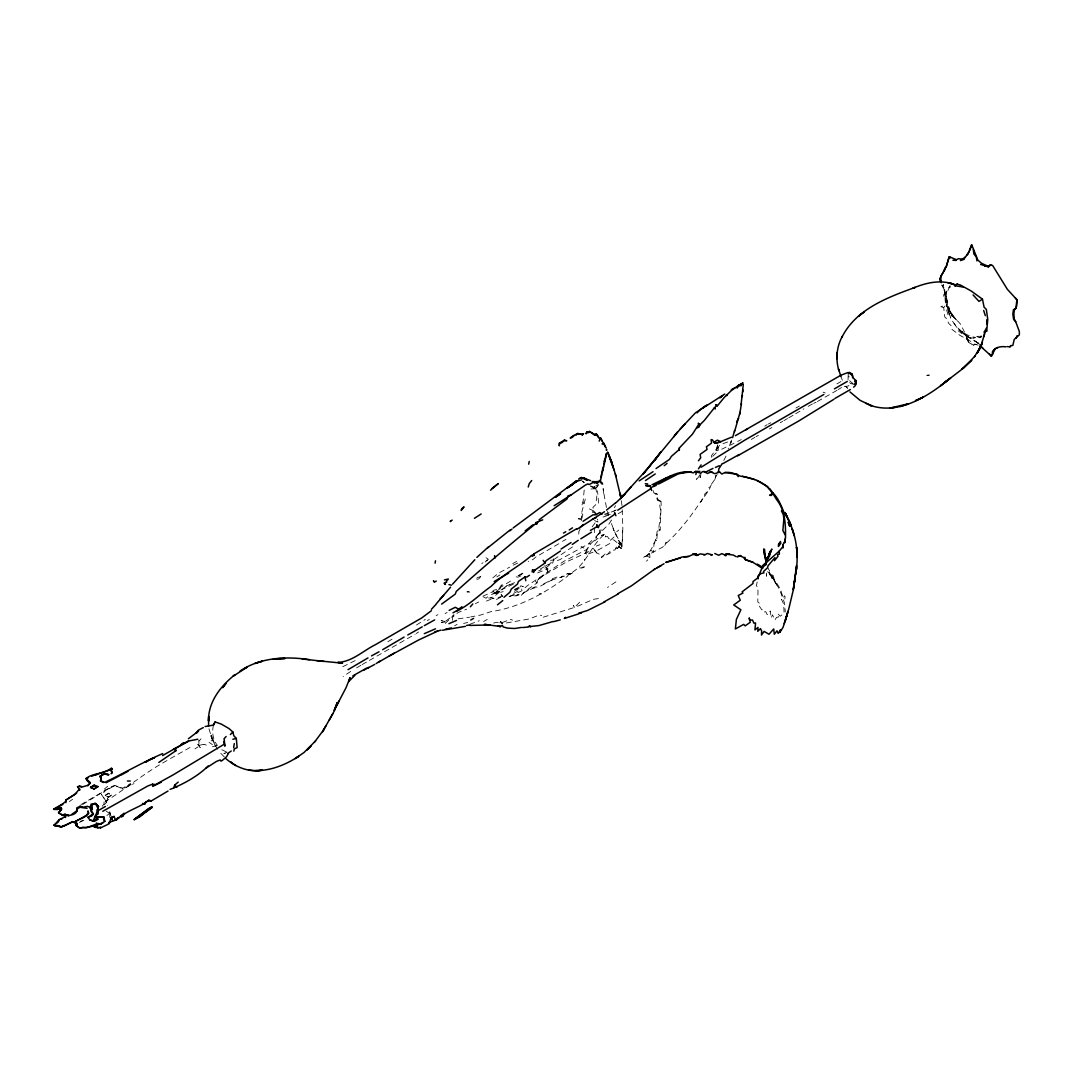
<?xml version="1.0" encoding="UTF-8"?>
<svg xmlns="http://www.w3.org/2000/svg" width="1073" height="1073" viewBox="0 0 1073 1073"><rect width="100%" height="100%" fill="white"/><g stroke="black" fill="none" stroke-linecap="round" stroke-linejoin="round"><path stroke-width="0.75" stroke-dasharray="5 3.75" d="M197.378 744.421L198.398 744.528L200.222 747.707L199.001 746.07L198.8 740.062M622.219 509.729L622.836 528.439L622.018 546.331L621.2 544.682L619.979 545.151L614.064 540.095L608.767 538.673L607.546 536.554L605.507 536.795L604.488 534.555L601.43 535.387L604.488 534.555M622.635 535.387L622.635 530.907M712.74 456.374L718.239 450.754L718.239 447.226L720.077 444.759L729.05 441.459M766.565 573.049L766.565 576.107L766.565 571.869M452.471 620.368L452.605 617.297L458.117 612.482L466.675 609.182M594.294 532.677L594.496 528.56M521.317 595.287L525.998 590.7L537.01 582.934L537.828 579.876L547.606 572.11L547.82 568.69L544.145 565.632M585.322 499.012L581.043 514.906L581.861 517.964L581.043 521.733M653.417 490.777L653.819 492.896L655.455 493.365L657.293 499.844L658.916 499.844L660.753 511.727L658.715 528.909L657.078 531.497C656.475 540.51 652.156 549.068 646.483 555.975L649.956 557.504L646.483 561.166M553.52 558.805L552.917 562.695L546.385 567.402L538.646 570.93M199.001 745.359L204.098 744.3L204.299 742.06M650.976 550.328L653.618 552.099L654.034 542.911L656.676 540.685L657.494 531.739L660.15 529.968L661.169 504.659L660.955 501.48L658.916 499.844M717.435 445.818L716.201 451.693L717.529 444.812M655.455 493.365L657.494 494.304L654.034 493.017L654.235 491.246M714.98 479.242L715.999 475.352L714.98 479.242L708.864 487.719M848.166 375.201L848.032 379.976M730.887 442.988L731.089 441.459L728.232 448.755M620.999 548.571L622.434 539.732L621.2 548.451L618.96 546.68L621.2 548.451L620.395 547.981M590.619 486.297L594.093 488.067L594.496 485.948L598.573 484.54M664.831 545.392L666.253 542.214L664.831 545.392L662.39 547.27L641.587 558.336M213.473 725.227C211.743 732.054 212.87 739.793 217.35 745.359M757.176 581.995L756.371 585.992L757.39 586.582L757.994 590.941L757.793 601.886L759.429 603.294L758.41 604.823L761.87 609.893L763.091 609.41L764.311 611.999L765.746 611.65L767.168 614.601L768.805 613.89L770.226 610.953L771.246 617.887L772.466 614.829L774.921 620.006L776.544 617.418L778.582 616.948L777.777 613.649L780.219 616.237L784.095 613.072L783.679 603.884L781.439 599.297L784.698 599.767L785.114 596.709L784.296 595.77L783.277 598.238L780.42 589.05L774.102 579.044L772.882 573.398L771.863 576.349L766.565 571.641M582.062 504.9L582.679 501.963M596.132 538.445L596.749 535.977L595.716 537.023L596.132 538.445L590.418 544.091L586.757 549.98L587.159 554.446L595.73 551.16L596.749 552.917L599.19 554.097M700.91 474.414L700.106 477.713L700.709 474.534L696.431 479.363L699.891 474.762M711.319 484.661L709.065 489.945L700.709 501.842L703.365 497.724C692.367 514.316 680.067 531.095 665.032 544.333M730.887 442.519L731.491 440.051M106.455 802.564L107.676 797.856L105.436 801.504L106.455 802.564L102.311 806.44M496.437 593.409L496.236 590.941L498.69 591.639L502.768 596.588L498.69 591.639L496.437 593.409L492.574 593.758L493.178 591.531L496.437 593.409L503.17 591.639M603.67 535.025C590.096 546.452 585.791 566.571 568.207 574.578L567.791 575.986C545.178 593.262 519.198 607.546 490.938 611.65L480.543 615.07L470.685 616.908M109.513 816.566L110.331 813.039L109.231 810.678M581.861 517.964L582.88 514.785L581.861 513.498M603.67 555.506L601.229 557.397L611.825 552.219L613.26 550.208L615.084 549.859L616.318 547.042L617.74 547.86M723.752 460.532L726.394 455.462L724.355 456.642M499.911 622.957L500.514 621.428L502.352 623.654L497.054 622.246L493.593 623.064M543.327 617.19L574.524 607.412L580.426 601.417M711.721 457.353L711.319 455.931L717.22 447.817M594.093 488.067L596.749 487.249L598.573 483.534M615.902 548.209L617.538 548.451L618.96 545.983L620.395 547.74L618.356 546.801M950.034 286.022L946.158 294.217L946.775 291.038L945.957 298.804L946.158 303.163L950.651 317.756L946.373 304.45L943.315 284.56L949.632 310.338L952.274 316.575L948.814 307.75M580.024 529.378L578.803 531.739L578.803 535.735M617.538 548.451L618.96 545.983M614.279 507.73L615.634 505.678M718.239 450.754L716.214 450.056L720.077 444.759M715.181 477.472L717.22 474.414M949.967 285.82L948.612 287.859L950.651 286.92M445.268 623.426L454.04 614.829L446.288 620.717L441.392 622.595L448.326 621.428M514.651 582.652L506.228 586.113L509.903 584.463C501.963 586.958 498.784 595.461 490.535 597.768M716.214 450.056L718.239 447.226M970.837 341.415L959.825 335.299L951.872 329.29L951.255 325.884L948.411 323.053L947.392 319.405L944.736 316.937L943.717 307.629L945.554 305.161L944.937 297.047M592.189 526.83L597.768 519.144M598.573 533.965L599.794 532.557L595.716 537.023L608.767 524.321L613.045 517.843M102.243 806.252L104.001 803.972L104.215 798.446L101.358 794.436L105.838 800.793L107.676 805.622M969.201 337.646L973.68 338.116L976.336 336.359L979.595 337.767L981.433 335.406M607.948 553.976L609.987 551.388M199.202 741L201.04 738.774M596.749 487.249L598.372 485.358L594.496 485.948M602.047 556.927L605.105 553.976M103.598 792.679L105.02 791.15M492.775 577.878L498.677 573.049L509.688 567.161M509.755 596.239L521.102 591.169L527.634 585.523L563.915 561.273L586.341 549.738L588.795 546.922L588.795 543.622L592.256 539.974M166.999 760.542C145.15 772.466 126.413 788.427 105.436 801.504M965.324 334.709L967.162 336.466L962.266 331.289L968.999 342.944L973.68 345.184L974.7 344.125L978.777 345.063M499.911 587.172L502.352 584.812L498.891 586.113M552.702 579.527L540.47 586.113C550.462 578.481 562.788 578.025 573.505 572.459L570.447 573.988L567.791 573.398L560.254 577.515L563.312 576.697M485.224 561.984L487.679 559.865L481.764 563.513M487.679 596.816L486.042 598.238L482.381 596.347M518.044 575.758L524.161 572.217L521.317 574.578L515.603 576.697L518.044 577.167L521.719 575.517M107.676 786.321L104.618 788.789L107.059 792.558M82.594 804.562L111.954 786.429L114.811 785.49L122.765 788.199L130.705 783.37M497.456 590.7L500.514 588.232M616.72 531.739L618.759 530.089M707.442 491.595L704.585 494.184L704.988 496.544M973.68 345.184L974.7 344.125L978.992 345.412M597.969 538.324L594.697 540.913L594.496 537.506M190.028 747.479L168.153 759.791M106.857 815.507L109.714 813.388L108.695 810.678M614.064 537.037L609.987 540.564L610.403 543.153L596.534 550.918M69.343 801.611L72.615 799.264M350.683 671.443L343.132 676.5M615.902 581.874L607.546 587.414M572.486 546.922L553.52 559.744L548.84 565.042L550.664 563.043L544.829 566.423M836.967 390.371L817.25 401.597M496.437 599.525L503.063 595.944M836.9 383.906L840.964 381.545M80.971 804.562L111.954 786.429M496.853 576.939L499.911 574.927M194.924 748.887L197.982 746.888M105.234 795.267L108.494 793.148L111.753 795.026L108.695 797.266L105.234 795.267L108.695 797.266M387.782 641.788L394.515 637.657M416.525 624.955L425.297 619.416M646.483 555.975L649.742 553.856L645.061 556.565M108.896 788.91L114.811 785.49L122.765 788.91L133.977 783.612M360.877 665.327L355.096 668.734M416.257 633.499L418.564 632.01M795.643 413.762L803.932 408.813M812.435 403.917L805.085 408.156M764.727 426.196L767.168 424.626M510.507 581.056L498.891 588.46L502.553 588.46M105.234 795.495L108.494 793.618L111.954 795.375M108.494 796.904L111.753 795.026M513.162 565.163L519.48 562.292M613.863 511.258L616.17 509.916M562.493 541.382L565.954 539.384M558.818 543.743L535.373 557.276A13.788 7.954 0 0 1 528.238 561.394M427.336 620.596L429.374 619.416M795.911 408.035L799.385 406.037M445.067 613.649L447.106 612.482M618.142 513.726L622.018 511.486M751.274 439.461L754.936 437.341M756.089 436.671L758.41 435.343M769.408 428.985L771.863 427.564M780.219 422.749L782.66 421.327M783.894 420.629L787.555 418.51M788.709 417.84L794.489 414.5M838.12 389.553L841.581 387.554M362.097 664.616L368.213 661.089M369.367 660.418L415.103 634.25M540.269 569.052L543.743 567.04M584.919 545.862L559.637 559.744L555.559 561.166L553.319 559.865M454.644 625.774L457.098 624.365M514.383 591.29L518.058 589.171M513.565 593.409L521.921 589.05M540.269 577.985L537.828 579.876M516.006 595.998L518.46 594.59L513.565 595.998C522.31 595.555 529.297 587.977 538.029 587.293L535.172 586.824L526.816 590.7M483.601 621.535L487.263 619.416M733.945 443.337L721.713 449.225M512.746 563.513L516.623 561.514M514.651 589.332L520.7 586.234M514.651 589.801L523.356 586.582L520.7 585.764L520.7 586.931M768.389 423.996L770.843 422.749M737.607 441.459L741.282 439.581M513.363 584.114L490.535 594.938L499.71 591.29L492.574 593.758M80.488 821.395L82.809 820.215M79.335 822.455L85.384 819.665M475.446 603.643L478.706 601.993M486.458 601.054L492.976 598.466M469.934 624.245L479.323 620.717M482.85 596.239L493.178 591.531M355.163 660.619L341.509 667.326M813.656 403.368L816.097 402.268M436.094 615.54L437.932 614.708M979.595 337.767L981.902 336.748M590.526 485.774L593.275 487.129L597.098 485.452M227.141 752.186L223.881 753.595L227.543 752.414L221.226 749.477M611.221 512.076L615.298 510.426M537.627 572.928L547.82 568.69M598.372 598.586L593.476 599.297L578.186 606.004L574.927 606.473L573.304 605.534L574.524 607.412M498.073 597.648L501.949 596.119M596.333 546.09L600.008 544.682M552.3 578.816L557.195 576.939M112.37 786.67L114.811 785.731M588.795 551.629L566.571 561.863L541.905 576.577L535.373 581.056L537.01 582.934M973.68 338.116L975.719 337.418C964.305 335.782 955.936 327.48 950.45 317.876M509.085 596.709L513.162 595.3L516.006 595.77M212.454 746.768L216.947 745.587L214.506 743.71L213.272 740.182L208.377 741.832L212.454 744.649M604.354 514.235L612.482 511.673M469.531 592.229L466.889 591.88L470.953 591.169M603.066 517.025L610.805 514.436L603.066 515.134M127.446 785.731L131.322 784.671M493.58 598.117L488.497 597.996L493.996 598.586M492.976 590.472L496.638 589.52M458.117 618.826L469.531 617.19M502.151 622.595L510.507 619.416L512.545 620.127M463.616 623.426L467.694 622.474M506.429 622.957L529.257 618.947L539.451 614.95L541.704 615.54M550.462 560.334L553.118 559.985M844.236 386.495L848.314 386.025L850.755 383.665L852.794 383.437L849.333 380.486L848.917 376.019M595.931 488.658L590.834 489.006L595.931 488.658L596.95 495.364L595.716 504.779L592.873 507.368L593.677 509.876M981.634 336.278L976.336 336.359M967.98 340.946L969.603 343.065L973.68 344.943M602.047 530.089L599.592 530.089L600.411 532.208M539.048 593.758L541.704 593.879M854.215 384.255L850.755 383.665L848.984 382.015M444.866 621.535L441.191 620.596L445.268 621.777M588.795 543.622L590.418 544.091M567.791 573.398L570.447 573.988M943.717 307.629L940.86 306.69L945.554 305.161L947.177 307.052M823.031 392.141L825.271 392.973M204.098 744.3L206.338 745.118M657.293 499.844L660.955 501.48M589.399 508.897L594.093 511.137M950.651 313.289L947.995 307.991L946.158 294.927L941.879 284.922L944.736 291.749L947.995 307.991L950.235 313.048L960.643 324.234L968.798 340.946M655.657 540.095L656.676 540.685M594.496 520.553L597.969 522.082L596.95 517.722M648.32 553.507L649.742 554.339L649.956 557.504M592.873 548.088L595.73 551.16M581.043 546.452L583.9 548.088M586.757 549.98L585.322 552.917L587.159 554.446M547.606 572.11L546.385 567.402M977.972 342.944C968.087 337.391 957.72 331.235 952.489 320.693M966.961 335.889L979.595 343.883M486.042 557.745L488.497 559.395M110.331 813.978L104.202 809.739M974.499 340.704L978.174 343.293M976.336 342.005L980.011 344.594M963.688 333.529L964.922 334.468L961.649 331.879L968.584 337.056M658.715 528.909L660.15 529.968M958.189 330.819L961.864 333.649M958.605 329.411L961.663 332.12L960.228 330.819M956.767 320.116L950.235 313.048M767.651 571.641L771.863 576.349M224.284 756.894L219.589 752.066M622.018 546.331L613.045 528.439L615.084 533.388M594.294 550.328L596.749 552.917M619.376 543.863L618.558 542.911L619.979 545.151L619.979 544.44M500.514 621.428L502.352 623.654M847.496 388.292L845.859 386.253L848.314 389.311M769.623 574.337L776.342 584.114L768.188 568.341M621.2 544.682L617.74 538.914L622.219 545.983M775.739 582.813L769.207 572.217L779.4 589.171L784.296 602.355L785.315 611.892M950.852 313.396L954.112 318.104M208.994 728.768L212.253 739.834L217.551 749.249M774.719 581.284L776.758 585.053L774.921 581.646M109.714 813.388L111.753 817.385M213.889 742.65L215.512 746.178M965.74 335.406L967.162 338.585M616.519 536.326L610 520.083M953.092 315.636L955.547 319.164L949.632 310.338M198.398 744.528L199.001 746.07M840.964 376.61L842.399 380.258M583.9 503.599L583.082 501.48L584.302 489.006M211.435 735.112L213.272 740.182M949.431 314.939L947.177 307.75M946.574 309.99L948.411 315.998M593.275 487.129L593.677 488.778M606.433 507.489L603.066 489.006M607.546 511.378L608.565 515.724M944.736 292.929L945.353 296.094M622.018 505.611L621.2 500.434L621.415 503.371M598.573 503.13L597.554 490.777M584.503 559.274L584.718 560.803M603.67 493.365L602.65 482.421M599.807 531.148L600.008 533.858M657.695 497.724L657.695 500.072M943.717 294.458L943.717 296.336M605.507 535.856L605.507 536.795M122.765 788.199L122.765 788.91M480.744 576.577L478.706 578.937L475.245 579.755L477.485 577.515L480.744 576.577M584.302 566.933L581.861 568.1L578.803 567.751L584.302 566.933M929.647 375.081L926.79 375.309L929.647 375.081M583.699 482.059L582.263 481.482L584.302 482.421L583.699 482.059M212.454 739.713L210.831 735.702L212.454 739.713M771.044 575.168L772.064 578.347L771.044 575.168"/><path stroke-width="1.5" d="M65.279 816.687L65.279 815.507L65.48 817.505L65.279 816.687L58.948 819.866L54.066 825.271L61.188 827.042L72.615 821.864L77.095 823.742M94.022 789.017L97.884 786.549L94.223 785.141L90.548 787.26L94.022 789.017L97.884 786.549M100.54 781.023L101.358 778.435L100.138 776.315L104.001 773.848L108.695 774.666L104.001 774.076L99.923 776.436L101.157 778.783L100.54 781.023L103.397 782.512M208.685 718.347L208.591 720.989C207.907 702.144 220.823 685.888 234.88 674.743L233.056 676.272L247.112 667.205L245.073 668.144M208.591 720.989L208.725 716.831M450.365 520.901L450.365 521.612L452.202 520.083M606.728 453.222L600.209 481.71L602.047 483.95L600.008 480.422L598.573 481.482L594.294 481.831L597.151 483.48L600.209 480.53M603.469 466.648L601.832 472.536M697.048 427.926L699.086 426.987L699.891 424.868L698.872 424.036L692.554 434.042L679.303 448.045L679.303 449.466L671.349 456.401L669.525 459.351L656.059 468.525M734.549 430.514L732.618 437.636M796.528 569.629L796.528 565.632L793.269 589.64L795.308 575.986L794.892 577.878C798.527 561.568 797.843 544.159 792.048 528.439L794.288 535.856M980.615 264.441L988.166 266.681L990.607 264.79L992.646 265.5L1007.319 289.267L1016.909 299.743L1015.89 308.34L1013.435 309.748L1012.832 314.107L1013.636 319.526L1015.675 321.645L1019.35 331.53L1019.35 334.83L1014.253 339.417L1012.832 345.412L1010.793 345.654L1009.975 346.834L1007.118 346.592M94.625 827.283L95.242 826.223L98.3 827.752L93.203 825.982L94.625 827.283L100.54 827.86L107.059 824.802L109.312 823.514L108.695 822.455L116.434 819.866L119.291 817.036L123.167 816.218L123.985 813.388L120.525 815.856L121.745 816.808M105.436 806.44L98.3 810.558L98.099 813.978L95.041 815.976L93.807 819.745M223.881 741.591L224.901 746.178L224.083 738.653L226.121 736.534M564.331 440.279L562.292 442.398L559.435 443.109L559.234 445.818L559.637 442.988L564.331 440.279L566.772 440.748L564.13 440.399M785.114 534.797L782.874 530.438L783.894 518.782L783.277 514.436L781.439 511.016L782.66 510.305L783.679 511.848C781.05 505.155 778.086 498.087 773.083 493.017L769.623 495.243L771.246 495.485L772.882 493.593L776.758 499.844C785.181 510.372 785.664 524.241 785.516 537.144L785.114 541.154L782.874 544.802L782.874 546.68L779.199 551.16L779.4 554.097L777.563 554.687L777.979 556.337L774.505 560.683L774.921 557.625L767.986 565.86L767.584 567.751L763.507 571.52L763.909 572.928L760.65 573.639L757.793 576.228L758.195 578.816L757.793 577.878L752.897 581.633L753.098 583.404L742.1 591.88L742.905 593.061L738.224 595.528L740.263 600.236L733.731 604.944L740.88 609.772L736.386 619.416L735.367 628.952L743.723 624.365L745.158 625.894L750.255 622.246L749.236 617.887L749.638 620.248L752.495 620.006L753.917 623.185L755.553 622.957L754.936 629.891L757.994 627.423L757.793 631.313L760.449 628.604L761.669 630.951L761.468 635.068L764.11 631.42L769.006 634.25L773.7 628.952L774.304 634.25L776.959 630.83L778.18 633.432L780.621 629.663L779.816 632.48L783.075 627.303L788.776 608.941L793.47 589.292L795.308 575.986M741.081 404.615L743.321 384.255M601.028 477.472L601.43 474.414M603.871 464.529L606.325 453.463M796.528 567.751L795.576 574.578M984.075 336.359L984.692 332M94.424 820.094L98.501 806.44L95.242 803.382L90.964 804.214L92.184 807.969L91.165 811.617L90.145 807.272L87.289 806.333L83.412 807.151L80.153 806.212L76.693 807.969C79.026 815.426 67.465 816.151 62.623 815.386L58.546 812.798L61.604 808.921L60.987 807.62L53.65 809.27L63.025 803.623L65.882 801.263L65.681 800.203L74.855 794.436L79.536 788.91L77.497 786.549L79.751 790.197L79.536 788.91M233.659 747.707L234.276 743.589M122.966 814.917C129.525 810.182 139.423 806.829 144.976 802.912L148.852 800.203L151.306 800.914L168.018 791.029M656.274 485.358L650.56 487.719L650.359 489.006L617.74 510.198M997.742 347.531L995.288 348.712L991.425 356.129L991.425 354.72L992.646 354.251L992.445 352.011C995.14 347.089 1000.827 346.136 1005.897 346.834M435.075 563.164L435.49 560.803M734.549 431.695L740.062 412.273M794.489 582.344L794.892 579.997M77.296 810.678L76.693 809.149L79.952 807.272L80.153 806.212M233.86 751.127L234.276 749.008L237.133 747.599L236.315 738.412L233.86 735.823L232.841 731.947L228.978 728.527L221.226 724.06L215.11 721.941L213.272 725.12L205.117 726.528M740.464 385.194L741.899 383.906L740.88 385.904L740.665 384.134L739.646 385.663L739.042 384.845L738.023 385.676M984.692 333.649L980.816 346.244L974.499 356.719M58.948 819.866L58.546 821.744L54.066 825.271M532.114 571.869L532.53 569.991L534.971 569.991L537.412 568.341L544.963 563.043L545.983 560.803L560.455 551.039M528.654 464.18L529.257 461.47M986.328 328.231L984.29 332.228L986.731 331.061L987.75 319.405L986.328 309.4L984.089 307.16L982.452 299.152L971.239 291.038L960.429 285.029L957.17 284.09L954.527 285.619L963.085 287.041M946.158 266.909L949.431 256.782L956.566 259.733L958.39 258.673L963.702 259.384L969.335 251.498M785.315 621.066L787.958 611.53L784.296 623.547M948.411 258.794L946.373 266.319L939.841 278.564L940.86 282.212L940.86 276.096L944.736 269.846M695.814 474.534L696.632 471.704L698.268 471.476L700.508 473.475L702.547 471.584L704.183 471.584L707.442 473.475L710.903 471.946L714.779 473.703L719.675 472.066L721.914 474.065C727.212 470.309 734.925 473.595 740.062 476.063C751.999 477.887 766.001 482.085 772.265 493.245M738.425 386.146L737.205 388.024L736.386 386.615L738.425 386.146L739.042 384.845M767.785 558.684L770.025 551.267M785.932 618.356L787.354 613.541M528.238 487.008L529.257 483.601L531.712 480.53M757.793 578.347L763.091 565.163L766.565 562.212L761.87 567.51L766.35 564.452L766.149 562.681L779.199 551.16M103.196 822.575L100.741 824.212L97.884 823.514L86.269 827.86L82.795 827.283L79.751 828.101L78.114 826.921L76.076 825.271L76.894 824.332L75.258 821.516L85.652 816.218L88.71 813.508L87.906 810.92L88.509 812.918L85.652 815.976L75.258 821.516L76.693 823.273L75.875 825.392L79.751 828.101C88.281 827.162 97.925 826.17 104.819 821.395L103.799 816.794L97.08 817.157L103.799 817.036L103.598 819.504L104.819 821.395M981.03 346.592L977.355 352.709L981.03 346.592L982.452 342.005M767.584 559.046L769.623 553.158L768.603 555.868M90.749 787.609L94.223 785.141M97.683 819.396L96.664 817.157L97.683 819.396L94.223 821.395L89.944 820.094L87.906 817.277L93.405 813.857L90.964 810.088L92.184 807.969M97.884 823.514L100.942 824.332M441.607 604.112L455.26 594.12L456.28 591.411C482.005 568.234 508.535 545.701 535.588 523.731L535.99 522.551L542.723 519.842M603.871 443.109L605.91 447.817L600.612 438.16L599.19 441.11M718.454 472.066L718.856 468.767L722.25 463.509M769.623 489.355L767.584 486.538L756.773 480.302M329.277 720.05L334.575 710.406L337.23 702.52L334.172 710.406L345.989 687.806L350.066 677.68L348.645 681.57L354.761 675.44M944.334 269.846L945.353 267.378M981.835 343.776L977.557 352.601M1016.091 338.357L1017.11 335.648M969.818 250.438L971.642 244.899L967.564 254.784L966.76 254.556M109.312 823.514L110.935 818.095L114.194 816.446L115.415 820.215M170.057 789.379L173.518 788.078L174.751 785.02L178.212 782.083M741.899 396.849L742.503 395.32M767.584 558.805L771.863 549.041L768.805 555.975M949.216 256.903L948.612 258.432L949.431 256.782L950.45 257.842M590.418 530.438L596.749 526.789L598.372 527.5L599.391 525.019L614.48 514.436L614.681 512.666L615.902 515.724M61.604 808.921L58.546 812.798M123.167 815.265L123.985 813.388M604.086 461.35L604.89 459.472M765.746 562.212L770.642 552.099M767.369 558.926L768.805 555.747M841.782 337.526C855.637 309.346 887.344 297.449 915.175 287.39L912.935 288.221C925.65 282.789 940.256 279.436 953.709 284.211M842.399 336.238C836.564 346.619 835.424 359.375 838.938 370.721L838.523 369.072L840.964 376.61M213.473 725.227L215.11 721.941M979.193 349.543L980.816 346.244M112.155 768.657L111.136 770.897L112.155 772.667L111.136 773.727L112.155 772.426L111.136 770.427L112.155 768.657L111.351 768.188C108.225 773.982 75.687 774.612 90.347 783.142L87.906 785.731M144.775 804.214L145.995 801.853M335.795 707.107L339.055 700.991M332.737 713.813L322.544 731.706L326.018 725.697M91.768 776.195C98.072 773.62 105.114 772.305 111.351 768.429L112.155 768.898M97.281 774.424L94.424 774.894M144.976 802.912L148.852 800.203M151.306 807.272L152.125 807.5L151.508 806.909L148.651 808.559L134.179 819.504L148.852 808.68L152.125 807.272L139.477 816.915L134.179 819.745L152.125 807.272M228.361 753.595L226.524 756.773L222.446 760.301L221.025 761.133L220.206 759.952L216.33 761.481L206.137 768.08M582.478 434.511L579.42 433.921L582.478 434.511L583.497 433.693L582.263 434.873L583.497 433.693M534.971 569.991L533.549 572.459L532.53 569.991M736.588 421.81L738.626 418.269M984.692 266.091L988.77 266.56L990.607 264.79M323.979 729.466L314.389 742.301M490.535 490.187L498.274 483.601L492.158 488.309M535.588 523.731L536.607 524.08L537.828 522.202M456.28 611.422C469.491 605.024 479.363 594.616 491.139 586.341C503.183 574.082 518.675 566.812 531.511 555.506L532.731 555.747L533.952 553.856L576.764 528.667M116.434 819.866L117.668 817.975M717.435 405.795L715.999 404.736L717.435 405.795L724.355 397.318L731.706 390.264L737.003 386.736M658.312 455.462L676.446 433.452L673.67 436.872M698.469 468.767L701.125 464.877M657.695 456.521L660.955 451.813L647.502 468.767L656.475 457.702M654.637 569.159L631.393 585.871L617.538 593.879M1009.975 346.834L1010.793 345.654M208.175 765.961C198.693 775.511 185.75 782.673 173.518 788.078M975.116 355.887L963.903 367.784L940.458 385.784L947.177 380.727C925.932 397.694 897.484 415.264 869.519 405.084M622.434 496.195L620.596 498.663L631.192 486.887M436.094 604.005L450.566 587.172M848.314 374.021L849.534 372.371L852.177 374.142L852.861 376.73M642.955 474.212L651.378 463.938M698.469 460.76L700.709 457.822L700.106 454.402L707.027 449.466L706.423 446.757L711.52 443.109L711.104 439.581L712.324 439.809L714.779 443.35L721.096 441.808L717.435 440.158L713.558 442.398M767.584 558.564L769.824 555.626M623.654 494.546L620.596 498.422L624.875 494.304L615.298 503.371M644.86 471.704L642.821 474.293L647.099 469.236L625.492 493.017M315.61 740.88L303.994 752.535L295.223 758.544L298.696 756.304C284.063 765.881 266.265 772.734 248.547 769.958M224.552 685.325L222.648 687.686L226.014 683.514M677.68 431.802L675.024 434.981L685.218 423.687M446.288 581.405L448.326 579.044L444.463 579.876M598.788 437.341L596.333 434.042L595.515 434.981L589.399 431.453L588.795 432.513L587.159 432.043L586.341 433.693L586.958 432.164L588.594 432.392L589.399 431.453L593.074 433.814M470.35 606.822L472.791 604.005M579.822 527.849L583.283 524.442M972.259 246.669L971.843 245.02L977.758 259.961L981.634 263.381L988.77 266.56M992.445 352.011L995.288 348.712M435.692 604.703L431.413 609.303M679.92 429.334L695.411 412.864L724.771 394.019M573.907 435.45L572.07 437.462C565.686 440.306 578.414 432.553 571.869 437.341M452.605 584.114L474.829 559.744M585.737 433.572L587.159 432.043L588.594 432.392M739.243 385.663L740.665 384.134M230.4 734.536L232.841 731.947M75.875 825.392L76.894 824.332M697.048 412.864L700.709 409.095M439.97 599.177L443.645 595.408M965.526 256.903L960.429 260.551L963.702 259.384M76.626 793.108L65.681 800.203M85.867 778.435L90.347 782.673L87.691 785.382L82.809 786.791L78.933 785.959L81.642 787.22M502.768 600.585L497.456 604.823M576.147 435.101L577.784 433.452L579.205 433.814L577.582 433.572L573.706 435.571M714.98 407.914L715.181 408.974L714.377 407.794L704.384 420.388L699.891 424.868L698.268 423.218L698.872 424.036M431.413 610.711L421.622 618.008L375.349 644.725C363.184 650.734 351.984 661.893 337.834 662.376L342.528 663.208L316.843 660.619M476.868 557.397L488.282 547.029M600.209 438.87L600.813 438.28L599.807 439.112L595.931 434.042L595.314 435.343L593.275 433.921M565.551 617.297L564.331 618.477L579.004 613.769M853.612 387.205L855.449 385.435L855.235 380.607M487.88 547.74L510.104 529.968M955.131 285.981L957.17 284.09M77.296 810.45L71.797 814.327M146.612 811.617L149.67 808.921M139.477 816.915L142.736 814.099M698.268 472.656L699.891 471.235M503.988 597.285L509.89 592.229L511.325 589.05L517.441 584.114L518.46 581.405L524.979 576.925L526.816 577.046L529.472 575.276M93.405 813.857L91.567 816.097L87.906 817.277M578.186 540.323L572.285 544.44M481.147 513.967L474.427 518.313M664.227 465.709L667.071 463.348M175.355 747.948L175.972 750.657L158.844 762.42M509.89 530.786L511.942 529.15M576.362 480.65L570.648 485.6L577.582 480.892L569.012 486.297L513.162 527.97M532.932 524.791L525.18 530.907M716.616 405.567L714.377 407.794M539.048 519.842L566.973 499.012L567.993 495.833L570.849 495.122L585.523 485.009L587.776 483.95L589.198 484.54L593.476 482.3L594.496 483.118L595.716 481.71L592.256 481.589L593.476 482.3M606.527 510.077L615.084 503.25M722.317 395.91L719.876 397.788L722.531 395.789M578.602 479.121L580.024 478.062M653.618 485.72C665.112 478.638 679.303 468.78 693.373 472.885L695.411 471.476L698.268 471.476M458.936 608.941L461.994 606.714M188.405 738.76L198.599 730.995L196.144 733.355L198.599 730.056L203.28 727.588M227.959 753.367L231.218 751.006M583.082 521.263L592.873 514.906L596.534 514.664M645.463 480.53L655.254 473.944M618.356 593.879L604.086 601.886M945.005 382.055L950.651 378.018L945.259 381.881M64.662 825.741L72.615 821.623L76.693 823.273M705.605 405.795L702.144 408.263L707.442 404.736M639.146 480.892L653.014 471.704M181.27 744.3L183.711 742.57M604.488 511.727L576.966 529.257M739.109 454.563L722.934 463.59M444.665 583.524L445.483 584.463L444.048 583.176L446.703 582.116M102.78 811.268L147.833 785.959L152.527 784.202L155.585 784.551L172.914 775.014L224.083 744.3M561.072 549.041L571.051 542.562M988.166 266.681L990.406 265.152M580.842 538.794L591.438 532.208M569.226 529.968L572.486 527.849M735.367 435.692L841.178 375.081L848.099 372.492L851.975 374.718M664.013 563.754L657.293 567.63M554.137 505.718L570.849 495.122M368.012 657.91L348.028 669.673M382.685 649.675L404.092 637.08M982.452 299.152L978.992 301.392L973.077 294.927M376.167 663.557L379.829 661.209M664.227 479.591L671.148 475.594M834.043 399.21L798.969 420.857L737.607 455.824M81.789 818.444L85.652 815.976M100.138 776.315L104.001 773.848L108.695 774.666M745.963 429.804L747.599 428.865M239.976 671.094C260.243 657.373 286.008 656.153 309.493 659.667M731.29 389.794L734.549 387.903M580.426 477.834L584.718 478.182L587.159 480.302L581.244 477.592M574.109 482.89L572.486 483.829L575.745 481.482L581.861 479.832M436.295 581.056L434.471 582.116L433.653 581.164M128.063 771.246L120.525 775.377M162.519 755.593L188.607 740.772M563.513 533.026L565.753 531.739M90.145 807.272L91.768 806.333M651.982 484.768L667.071 477.472M851.372 374.611L852.177 374.142L852.592 377.669M494.197 581.526L505.007 575.276M506.228 574.578L508.669 573.17M823.849 394.502L744.957 440.051L701.125 467.238M379.024 651.78L371.473 655.911M422.239 626.833L407.767 634.961M424.278 625.653L434.672 619.886M834.445 388.842L847.294 381.438M453.021 612.831L459.137 609.303L455.26 607.305L449.144 610.363M161.285 782.204L152.728 786.429L152.527 784.202M855.033 381.197L856.053 380.607L853.196 378.018M89.944 819.866L94.008 821.033L97.884 818.806M712.941 468.418L706.007 471.946M363.519 670.384L368.83 667.326M367.596 668.264L374.732 664.388M835.062 398.378L850.353 389.553M378.407 662.269L394.301 653.081M448.943 623.654L456.481 620.476M1016.909 299.743L1015.273 297.865M470.752 620.006L473.609 618.356M489.516 624.955L484.419 624.365L500.313 626.484L502.352 625.304L503.17 626.954L507.65 628.134L514.785 628.483L521.518 627.423M666.266 562.453L682.361 556.927L688.477 556.458L693.373 554.339L696.632 554.097L692.756 553.976M661.169 565.632L653.819 569.629M693.373 554.339L696.833 555.398L700.307 553.869L705.001 554.687L707.442 553.507L712.338 554.915L710.702 554.915M714.779 553.507L718.655 555.278L721.914 553.628L726.193 555.626L725.174 555.506M737.406 556.927L740.88 555.626L738.224 555.747M739.445 555.747L743.321 557.276L745.359 559.623L753.098 562.225M352.856 675.856L366.443 668.211M90.548 805.85L95.242 803.382L98.501 806.44M62.824 804.442L53.65 809.27L61.402 809.27L58.13 808.331L61.188 809.86L60.987 807.62M389.204 656.019L418.564 640.018L437.73 631.072M605.306 601.645L587.575 610.47L578.803 613.179L581.445 613.072M162.72 753.595C142.87 762.138 124.133 773.231 104.819 782.311L100.54 780.782M175.771 748.189L189.224 740.893L197.781 739.243M145.19 762.313L148.034 760.891L145.392 761.951M721.713 441.218L731.491 437.221M715.396 467.466L719.259 465.709M424.278 633.66L435.49 628.832M119.291 775.927L106.147 782.727M434.873 631.782L440.99 630.133M532.731 555.747L534.153 555.157L533.952 553.856M85.867 778.663L88.308 777.724M114.194 816.446L111.753 817.385L112.571 820.456M592.457 519.144L595.931 517.843M665.649 562.332L680.523 557.987M445.469 629.194L451.384 627.893M900.086 406.506L908.442 403.797L890.094 408.035M256.487 662.966L262.402 661.209L254.864 663.436M559.435 443.109L562.078 442.291M984.29 331.758L986.731 331.061M116.447 818.914L118.888 818.216M657.092 483.708L658.715 483.95L677.881 474.065L686.036 471.946M552.917 621.535L539.048 625.546L528.452 626.712L529.673 625.774L530.692 626.833M553.52 621.656L560.254 619.886M58.546 812.569L62.207 814.917L65.064 814.219L68.94 815.748M232.841 739.243L236.315 738.412M465.454 626.364L442.411 630.253M719.675 472.066L717.636 472.294M724.771 472.415L737.607 474.414M684.198 557.035L688.477 556.458M703.365 554.687L705.001 554.687M719.675 442.17L714.779 443.35M527.836 627.075L522.538 627.544M466.675 625.425L469.934 624.955M531.511 555.506L534.153 555.157M55.085 825.861L57.727 825.513L60.987 826.921L64.246 825.513L61.188 827.042C58.559 824.48 56.172 827.35 54.066 825.043M854.215 384.255L856.254 384.027L856.053 380.607M276.271 658.849L273.213 659.198L285.029 658.5L276.271 658.849L280.549 658.5M889.893 407.914L894.185 407.566M691.133 471.825L682.16 473.005M469.934 625.425L489.918 624.955M259.143 770.427L262.402 770.199C249.016 772.667 235.456 767.128 225.504 758.303M696.028 555.398L697.852 555.278M729.667 553.869L725.576 554.097L733.328 555.036L736.185 556.686M594.294 434.981C596.534 436.027 595.435 432.271 597.554 435.45M709.682 472.174L712.539 472.174M742.503 476.291L754.534 479.47M650.158 485.6L645.664 485.6L650.158 486.069M255.682 770.548L258.942 770.548M127.446 781.023L130.302 781.023M148.45 800.914L151.306 800.914M57.727 809.498L53.851 809.391M60.168 819.155L62.006 818.806M592.672 511.955L594.496 512.076L596.132 514.436L599.794 512.545L601.98 514.275M79.952 807.272L87.087 808.331M952.891 260.202L956.15 260.431M305.416 659.198L302.157 658.97L323.979 661.437M703.767 471.584L705.202 471.704M645.262 483.708L647.703 483.95M68.739 815.386L65.265 815.037L65.064 814.219M498.006 626.096L500.313 626.484M695.411 471.476L696.632 471.704M578.602 518.675L581.043 519.144M498.073 626.122L500.514 626.605M448.943 584.584L451.585 585.174M784.296 542.321L785.114 542.562L784.913 539.142M745.359 559.623L753.313 562.574L762.621 568.502M582.88 477.834L590.619 480.65M647.502 485.479L650.359 486.418M866.045 403.327L871.544 405.795L860.13 400.377L849.937 391.913M602.047 443.927L603.066 444.276M94.022 785.731L97.482 787.26M90.548 787.26L94.022 788.789M869.72 404.977L871.544 405.795M142.535 803.382L144.573 804.321M939.841 278.564L941.276 282.682M97.08 809.86L98.3 810.558M90.347 808.559L91.768 809.391M980.011 345.855L991.425 356.129M980.212 346.203L982.653 347.773M173.518 749.008L175.972 750.657M232.439 763.252L230.802 762.071L235.698 765.599M174.751 785.02L176.79 787.381M991.224 356.008L989.185 353.661M727.212 395.441L726.595 394.851L726.595 395.561M110.251 817.465L111.753 819.276M595.716 481.71L597.151 483.48M91.916 812.61L93.405 814.568M581.244 477.351L581.861 478.182M769.824 488.778L773.284 493.593M433.452 580.815L434.055 581.633M602.047 440.869L600.813 438.28M543.126 560.334L544.963 563.043M739.646 414.621L741.483 403.448M785.248 513.377L790.01 522.323L793.47 533.026M737.003 474.534L738.224 476.653M598.372 527.5L596.749 524.67L596.749 526.789M96.463 822.924L97.482 827.042M785.114 513.927L786.335 516.193M784.913 512.545L791.029 525.502L785.114 512.666M1015.675 321.645L1014.253 318.936L1013.851 313.759L1014.454 309.641L1016.091 308.219L1016.694 305.751L1017.11 299.635M785.315 513.256L786.737 515.965M95.645 803.851L98.3 808.921M607.546 452.055L614.064 469.947M650.56 487.719L651.78 490.535M100.138 826.921L100.54 827.86M609.182 455.824L613.26 467.117M611.825 462.289L607.962 452.524M611.623 462.181L616.103 476.533M610.403 459.11L612.24 463.71M535.99 522.551L536.607 524.08M615.298 473.944L620.798 497.134M983.673 310.459L985.309 315.636M744.944 557.276L745.561 559.516M766.149 561.273L765.129 557.155L765.948 561.394M524.979 576.925L525.797 580.694M976.953 260.913L976.336 257.024L973.895 253.966L973.278 249.379M782.874 546.68L783.075 547.981L782.874 544.802M600.008 480.422L600.209 481.71M620.798 497.362L620.194 493.245L620.798 497.55M766.35 561.394L765.948 557.397L766.149 559.623M764.526 549.269L765.129 555.278M742.704 389.553L742.918 391.793M494.599 555.626L494.814 558.336M208.591 726.18L208.591 716.295M986.731 319.754L986.932 324.113M679.303 448.045L679.303 450.405M602.65 468.525L602.65 470.175M65.882 801.263L65.882 802.671M757.176 564.103A45.777 26.423 0 0 1 762.876 567.644M837.101 354.6L836.886 358.717L837.302 352.36L837.101 354.6M778.582 544.212L778.381 546.452L780.836 543.381L780.42 541.503L778.582 544.212M461.779 508.669L461.175 510.426L464.032 506.899L461.779 508.669M606.527 449.346L606.527 450.284L606.527 449.346M742.704 382.726L742.1 383.785L742.704 382.726M656.676 457.581L654.637 460.639L657.494 456.401L656.676 457.581M310.929 745.95L307.052 749.826L310.929 745.95M971.642 360.246L962.065 369.072L971.642 360.246M860.948 314.228L858.507 316.347L864.409 311.76L860.948 314.228M568.811 486.887L567.188 488.067L572.285 484.661L568.811 486.887M557.397 495.833L555.559 497.134L560.656 493.714L557.397 495.833M151.709 758.772L148.45 760.422L154.566 757.605L151.709 758.772M923.33 397.09L915.577 400.618L923.33 397.09M951.054 283.393L947.995 282.803L955.332 284.922L951.054 283.393M788.776 523.731L788.172 522.202L789.795 526.441L788.776 523.731M764.928 557.035L763.708 549.269L764.928 557.035M796.729 549.041L796.528 547.042L797.145 557.276L796.729 549.041"/></g></svg>
